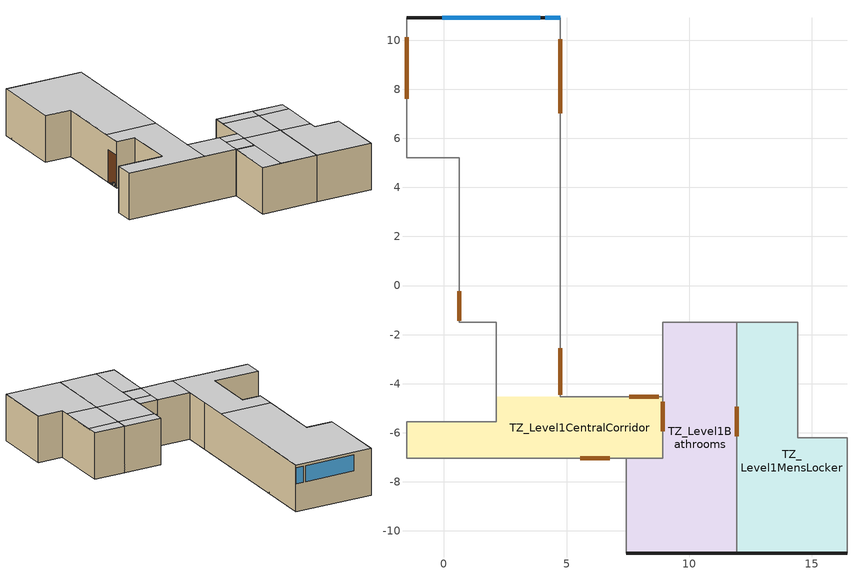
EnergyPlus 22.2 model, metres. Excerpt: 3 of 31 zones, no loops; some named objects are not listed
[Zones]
TZ_Level1Bathrooms
 floor ground (ExtSlabCarpet 4in ClimateZone 1-8): 11.93,-1.5 11.93,-10.92 7.43,-10.92 7.43,-7.04 8.93,-7.04 8.93,-1.5 z0
 wall ground (ExtSlabCarpet 4in ClimateZone 1-8): 7.43,-10.92 11.93,-10.92 z0:3.66
 wall to TZ_Level1SideCorridor (Interior Wall): 11.93,-1.5 8.93,-1.5 8.93,-4.54 z0:3.66
 wall to TZ_Level1MensLocker (Interior Wall): 11.93,-10.92 11.93,-6.21 11.93,-1.5 z0:3.66
 wall to TZ_Level1CentralCorridor (Interior Wall): 8.93,-4.54 8.93,-7.04 7.43,-7.04 z0:3.66
 wall to TZ_Level1WomensLocker (Interior Wall): 7.43,-7.04 7.43,-10.92 z0:3.66
 door inside (Interior Door): 11.93,-6.15 11.93,-4.95 z0.03:2.53; 8.93,-4.73 8.93,-5.93 z0.06:2.56
 ceiling to TZ_Level2SideCorridor (Interior Ceiling): 11.93,-2.41 11.93,-1.5 8.93,-1.5 8.93,-2.41 z3.66
 ceiling to TZ_Level2SecurityAndStorage (Insulated Interior Floor Reversed): 8.93,-10.92 8.93,-7.04 7.43,-7.04 7.43,-10.92 z3.66
 ceiling to TZ_Level2Bathrooms (Interior Ceiling): 11.93,-5.54 11.93,-2.41 8.93,-2.41 8.93,-5.54 z3.66
 ceiling to TZ_Level2MedicalArea (Insulated Interior Floor Reversed): 11.93,-10.92 11.93,-5.54 8.93,-5.54 8.93,-10.92 z3.66
TZ_Level1CentralCorridor
 floor ground (ExtSlabCarpet 4in ClimateZone 1-8): 8.93,-4.54 8.93,-7.04 -1.5,-7.04 -1.5,-5.54 2.13,-5.54 2.13,-4.54 z0
 wall outside (ExtWall High Efficiency): 4.75,10.92 -1.5,10.92 z0:3.66
 wall to TZ_CentralStairwell (Interior Wall): 0.63,5.21 0.63,-1.5 / 0.63,5.21 -1.5,5.21 z0:3.66
 wall to TZ_Gymn (ExtWall High Efficiency Reversed): -1.5,10.92 -1.5,5.21 / -1.5,-5.54 -1.5,-7.04 z0:3.66
 wall to TZ_Level1WomensLocker (Interior Wall): -1.5,-7.04 7.43,-7.04 z0:3.66
 wall to TZ_Level1SideCorridor (Interior Wall): 8.93,-4.54 7.43,-4.54 z0:3.66
 wall to TZ_Level1Storage (Interior Wall): 0.63,-1.5 2.13,-1.5 2.13,-5.54 -1.5,-5.54 z0:3.66
 wall to TZ_Level1Cafeteria (Interior Wall): 4.75,-2.41 4.75,10.92 z0:3.66
 wall to TZ_Elevator (Interior Wall): 7.43,-4.54 4.75,-4.54 4.75,-2.41 z0:3.66
 window (ExtWindow HighEfficiency): 4.74,10.92 4.14,10.92 / 3.94,10.92 -0.06,10.92 z2.21:3.46
 door inside (Interior Door): 0.63,-0.24 0.63,-1.44 z0.05:2.55; 5.57,-7.04 6.77,-7.04 / 4.75,-4.45 4.75,-2.55 z0.06:2.56; 8.75,-4.54 7.55,-4.54 z0.04:2.54; 4.75,7.03 4.75,10.03 z0.04:3.04
 door inside (High Eff Exterior Door Reversed): -1.5,10.11 -1.5,7.61 z0.1:2.6
 ceiling to TZ_Level2Lobby (Interior Ceiling): 4.75,-7.04 4.75,0 0.63,0 0.63,-1.5 2.13,-1.5 2.13,-5.54 -1.5,-5.54 -1.5,-7.04 z3.66
 ceiling to TZ_Level2SecurityAndStorage (Insulated Interior Floor Reversed): 7.43,-7.04 8.93,-7.04 8.93,-5.54 7.43,-5.54 z3.66; 4.75,-7.04 7.43,-7.04 7.43,-4.54 4.75,-4.54 z3.66
 ceiling to TZ_Level2_TeenReq_ClassRoom_OfficeSpace (Interior Ceiling): 4.75,0 4.75,10.92 -1.5,10.92 -1.5,5.21 0.63,5.21 0.63,0 z3.66
 ceiling to TZ_Level2Bathrooms (Interior Ceiling): 8.93,-5.54 8.93,-4.54 7.43,-4.54 7.43,-5.54 z3.66
 roof outside (Cool Roof With High Insulation ExtRoof): 4.75,-4.54 4.75,10.92 -1.5,10.92 -1.5,5.21 0.63,5.21 0.63,-1.5 2.13,-1.5 2.13,-4.54 z0
TZ_Level1MensLocker
 floor ground (ExtSlabCarpet 4in ClimateZone 1-8): 14.43,-1.5 14.43,-6.21 16.43,-6.21 16.43,-10.92 11.93,-10.92 11.93,-1.5 z0
 wall ground (ExtSlabCarpet 4in ClimateZone 1-8): 11.93,-10.92 16.43,-10.92 z0:3.66
 wall to TZ_Level1_EQ (Interior Wall): 16.43,-10.92 16.43,-6.21 z0:3.66
 wall to TZ_Level1FoodStorage (ExtWall High Efficiency Reversed): 16.43,-6.21 14.43,-6.21 14.43,-1.5 z0:3.66
 wall to TZ_Level1SideCorridor (Interior Wall): 14.43,-1.5 11.93,-1.5 z0:3.66
 ceiling to TZ_Level2SideCorridor (Interior Ceiling): 14.43,-2.41 14.43,-1.5 11.93,-1.5 11.93,-2.41 z3.66
 ceiling to TZ_Level2Bathrooms (Interior Ceiling): 14.43,-5.54 14.43,-2.41 11.93,-2.41 11.93,-5.54 z3.66
 ceiling to TZ_Level2MedicalArea (Insulated Interior Floor Reversed): 16.43,-10.92 16.43,-6.21 14.43,-6.21 14.43,-5.54 11.93,-5.54 11.93,-10.92 z3.66
[Building]
Hau_ula_Resilience_Center_Detailed: North Axis {deg}=180
[Site:GroundTemperature:Undisturbed:KusudaAchenbach]
Vertical Bore Field Ground Temps: 0.8, 920, 2551.09, 22, 3.2, 8
[Site:Location]
MCB.Hawaii-Kaneohe.Bay.MCAS.Oahu: Latitude {deg}=21.45; Longitude {deg}=-157.77; Time Zone {hr}=-10; Elevation {m}=7.3
[SizingPeriod:DesignDay] Month=8; Day of Month=21; Day Type=SummerDesignDay; Daily Dry-Bulb Temperature Range {deltaC}=6.5; Dry-Bulb Temperature Range Modifier Type=DefaultMultipliers; Barometric Pressure {Pa}=101301; Wind Speed {m/s}=7; Wind Direction {deg}=60; Rain Indicator=No; Snow Indicator=No; Daylight Saving Time Indicator=No; Solar Model Indicator=ASHRAETau; ASHRAE Clear Sky Optical Depth for Beam Irradiance (taub)=0.368; ASHRAE Clear Sky Optical Depth for Diffuse Irradiance (taud)=2.593; Begin Environment Reset Mode=FullResetAtBeginEnvironment
Name | Maximum Dry-Bulb Temperature {C} | Humidity Condition Type | Wetbulb or DewPoint at Maximum Dry-Bulb {C} | Enthalpy at Maximum Dry-Bulb {J/kg}
Honolulu Intl AP Ann Clg .4% Condns DB=>MWB | 32 | Wetbulb | 23.4
Honolulu Intl AP Ann Clg .4% Condns DP=>MDB | 27.3 | Dewpoint | 24.1
Honolulu Intl AP Ann Clg .4% Condns Enth=>MDB | 29.2 | Enthalpy |  | 76700
Honolulu Intl AP Ann Clg .4% Condns WB=>MDB | 29.2 | Wetbulb | 25.2
[Material]
Name | Roughness | Thickness {m} | Conductivity {W/m-K} | Density {kg/m3} | Specific Heat {J/kg-K} | Thermal Absorptance | Solar Absorptance | Visible Absorptance
1/2IN Gypsum | Smooth | 0.0127 | 0.16 | 784.9 | 830 | 0.9 | 0.4 | 0.4
1IN Stucco | Smooth | 0.0253 | 0.6918 | 1858 | 837 | 0.9 | 0.92 | 0.92
8IN Concrete HW | MediumRough | 0.2033 | 1.7296 | 2243 | 837 | 0.9 | 0.65 | 0.65
Cool Roof Membrane | VeryRough | 0.0095 | 0.16 | 1121.29 | 1460 | 0.7 | 0.45 | 0.7
F08 Metal surface | Smooth | 0.0008 | 45.28 | 7824 | 500 | 0.9 | 0.7 | 0.7
F16 Acoustic tile | MediumSmooth | 0.0191 | 0.06 | 368 | 590 | 0.9 | 0.3 | 0.3
G01a 19mm gypsum board | MediumSmooth | 0.019 | 0.16 | 800 | 1090 | 0.9 | 0.4 | 0.4
G05 25mm wood | MediumSmooth | 0.0254 | 0.15 | 608 | 1630 | 0.9 | 0.5 | 0.5
I01 25mm insulation board | MediumRough | 0.0254 | 0.03 | 43 | 1210 | 0.9 | 0.6 | 0.6
M11 100mm lightweight concrete | MediumRough | 0.1016 | 0.53 | 1280 | 840 | 0.9 | 0.5 | 0.5
MAT-CC05 4 HW CONCRETE | Rough | 0.1016 | 1.311 | 2240 | 836.8 | 0.9 | 0.85 | 0.85
Metal Decking | MediumSmooth | 0.0015 | 45.006 | 7680 | 418.4 | 0.9 | 0.6 | 0.6
Roof Insulation [18]; Roof Insulation [18] 1 | MediumRough | 0.1693 | 0.049 | 265 | 836.8 | 0.9 | 0.7 | 0.7
Roof Insulation [25] | MediumRough | 0.263 | 0.049 | 265 | 836.8 | 0.9 | 0.7 | 0.7
Wall Insulation [44] | MediumRough | 0.1104 | 0.0432 | 91 | 837 | 0.9 | 0.5 | 0.5
[Material:AirGap]
Name | Thermal Resistance {m2-K/W}
F04 Wall air space resistance | 0.15
F05 Ceiling air space resistance | 0.18
[Material:NoMass]
CP02 CARPET PAD: Roughness=Smooth; Thermal Resistance {m2-K/W}=0.1; Thermal Absorptance=0.9; Solar Absorptance=0.8; Visible Absorptance=0.8
[WindowMaterial:SimpleGlazingSystem]
Nonres Window Glazing Layer: U-Factor {W/m2-K}=1; Solar Heat Gain Coefficient=0.23; Visible Transmittance=0.4
[Construction]
Cool Roof With High Insulation ExtRoof: Cool Roof Membrane, Roof Insulation [18] 1, Roof Insulation [18], Metal Decking
ExtSlabCarpet 4in ClimateZone 1-8: MAT-CC05 4 HW CONCRETE, CP02 CARPET PAD
ExtWall High Efficiency: 1IN Stucco, 8IN Concrete HW, Wall Insulation [44], 1/2IN Gypsum
ExtWall High Efficiency Reversed: 1/2IN Gypsum, Wall Insulation [44], 8IN Concrete HW, 1IN Stucco
ExtWindow HighEfficiency: Nonres Window Glazing Layer
High Eff Exterior Door Reversed: Roof Insulation [18], I01 25mm insulation board, F08 Metal surface
Insulated Interior Floor Reversed: Roof Insulation [25], M11 100mm lightweight concrete, F05 Ceiling air space resistance, F16 Acoustic tile
Interior Ceiling: M11 100mm lightweight concrete, F05 Ceiling air space resistance, F16 Acoustic tile
Interior Door: G05 25mm wood
Interior Wall: G01a 19mm gypsum board, F04 Wall air space resistance, G01a 19mm gypsum board
[Zone] Multiplier=1; Part of Total Floor Area=Yes
TZ_Level1Bathrooms; TZ_Level1CentralCorridor; TZ_Level1MensLocker
[Space]
Name | Zone | Space Type
Level1Bathrooms | TZ_Level1Bathrooms | 189.1-2009 - Office - Restroom - CZ1-3 1
Level1CentralCorridor | TZ_Level1CentralCorridor | 189.1-2009 - Office - Corridor - CZ1-3 1
Level1MensLocker | TZ_Level1MensLocker | 189.1-2009 - Office - ClosedOffice - CZ1-3 1
[SpaceList]
189.1-2009 - Office - Restroom - CZ1-3 1: Level1Bathrooms, Level2Bathrooms, Level3Bathrooms
189.1-2009 - Office - Corridor - CZ1-3 1: Level1LoadingDock, Level3CorridorOverGymn, Level1CentralCorridor, Level1SideCorridor, Level3CorridorClassroomSide, Level2SideCorridor, Level2OpenAreaByFreight
189.1-2009 - Office - ClosedOffice - CZ1-3 1: Level1WomensLocker, Level2MedicalArea, Level1MensLocker
[Lights] Schedule=Office Bldg Light; Design Level Calculation Method=Watts/Area; Watts per Zone Floor Area {W/m2}=3
Name | Zone or ZoneList or Space or SpaceList
189.1-2009 - Office - Restroom - CZ1-3 Lights 1 | 189.1-2009 - Office - Restroom - CZ1-3 1
189.1-2009 - Office - Corridor - CZ1-3 Lights 1 | 189.1-2009 - Office - Corridor - CZ1-3 1
189.1-2009 - Office - ClosedOffice - CZ1-3 Lights 1 | 189.1-2009 - Office - ClosedOffice - CZ1-3 1
[ZoneInfiltration:DesignFlowRate] Schedule=Office Infil Quarter On; Design Flow Rate Calculation Method=Flow/ExteriorArea; Flow Rate per Exterior Surface Area {m3/s-m2}=0.00030226
Name | Zone or ZoneList or Space or SpaceList
189.1-2009 - Office - Restroom - CZ1-3 Infiltration 1 | 189.1-2009 - Office - Restroom - CZ1-3 1
189.1-2009 - Office - Corridor - CZ1-3 Infiltration 1 | 189.1-2009 - Office - Corridor - CZ1-3 1
189.1-2009 - Office - ClosedOffice - CZ1-3 Infiltration 1 | 189.1-2009 - Office - ClosedOffice - CZ1-3 1
[People] Number of People Calculation Method=People/Area; Fraction Radiant=0.3; Activity Level Schedule=Office Activity
Name | Zone or ZoneList or Space or SpaceList | Number of People Schedule | People per Floor Area {person/m2}
189.1-2009 - Office - Restroom - CZ1-3 People 1 | 189.1-2009 - Office - Restroom - CZ1-3 1 | Office Misc Occ | 0.0269098
189.1-2009 - Office - Corridor - CZ1-3 People 1 | 189.1-2009 - Office - Corridor - CZ1-3 1 | Office Work Occ | 0.00269098
189.1-2009 - Office - ClosedOffice - CZ1-3 People 1 | 189.1-2009 - Office - ClosedOffice - CZ1-3 1 | Office Work Occ | 0.0127821
[ElectricEquipment] Schedule=Office Bldg Equip; Design Level Calculation Method=Watts/Area
Name | Zone or ZoneList or Space or SpaceList | Watts per Zone Floor Area {W/m2}
189.1-2009 - Office - Restroom - CZ1-3 Electric Equipment 1 | 189.1-2009 - Office - Restroom - CZ1-3 1 | 0.753474
189.1-2009 - Office - Corridor - CZ1-3 Electric Equipment 1 | 189.1-2009 - Office - Corridor - CZ1-3 1 | 1.72223
189.1-2009 - Office - ClosedOffice - CZ1-3 Electric Equipment 1 | 189.1-2009 - Office - ClosedOffice - CZ1-3 1 | 6.8889
[GroundHeatExchanger:System]
Vertical Bore Field: Design Flow Rate {m3/s}=0.0088; Undisturbed Ground Temperature Model Type=Site:GroundTemperature:Undisturbed:KusudaAchenbach; Undisturbed Ground Temperature Model=Vertical Bore Field Ground Temps; Ground Thermal Conductivity {W/m-K}=0.8; Ground Thermal Heat Capacity {J/m3-K}=2347000; GHE:Vertical:ResponseFactors Object=Vertical Bore Field Response Factors
[GroundHeatExchanger:Vertical:Properties]
Vertical Bore Field Properties: Depth of Top of Borehole {m}=1; Borehole Length {m}=80; Borehole Diameter {m}=0.127016; Grout Thermal Conductivity {W/m-K}=0.7; Grout Thermal Heat Capacity {J/m3-K}=3900000; Pipe Thermal Conductivity {W/m-K}=0.391312; Pipe Thermal Heat Capacity {J/m3-K}=1770000; Pipe Outer Diameter {m}=0.0266667; Pipe Thickness {m}=0.00241285; U-Tube Distance {m}=0.0253977
[GroundHeatExchanger:ResponseFactors]
Vertical Bore Field Response Factors: GHE:Vertical:Properties Object=Vertical Bore Field Properties; Number of Boreholes=214; G-Function Reference Ratio=0.0005; g-Function Ln(T/Ts) Value 1=-15.2996; g-Function g Value 1=-0.348322; g-Function Ln(T/Ts) Value 2=-14.201; g-Function g Value 2=0.022208; g-Function Ln(T/Ts) Value 3=-13.2202; g-Function g Value 3=0.412345; g-Function Ln(T/Ts) Value 4=-12.2086; g-Function g Value 4=0.867498; g-Function Ln(T/Ts) Value 5=-11.1888; g-Function g Value 5=1.357839; g-Function Ln(T/Ts) Value 6=-10.1816; g-Function g Value 6=1.852024; g-Function Ln(T/Ts) Value 7=-9.1815; g-Function g Value 7=2.345656; g-Function Ln(T/Ts) Value 8=-8.6809; g-Function g Value 8=2.593958; g-Function Ln(T/Ts) Value 9=-8.5; g-Function g Value 9=2.679; g-Function Ln(T/Ts) Value 10=-7.8; g-Function g Value 10=3.023; g-Function Ln(T/Ts) Value 11=-7.2; g-Function g Value 11=3.32; g-Function Ln(T/Ts) Value 12=-6.5; g-Function g Value 12=3.681; g-Function Ln(T/Ts) Value 13=-5.9; g-Function g Value 13=4.071; g-Function Ln(T/Ts) Value 14=-5.2; g-Function g Value 14=4.828; g-Function Ln(T/Ts) Value 15=-4.5; g-Function g Value 15=6.253; g-Function Ln(T/Ts) Value 16=-3.963; g-Function g Value 16=7.894; g-Function Ln(T/Ts) Value 17=-3.27; g-Function g Value 17=11.82; g-Function Ln(T/Ts) Value 18=-2.864; g-Function g Value 18=15.117; g-Function Ln(T/Ts) Value 19=-2.577; g-Function g Value 19=18.006; g-Function Ln(T/Ts) Value 20=-2.171; g-Function g Value 20=22.887; g-Function Ln(T/Ts) Value 21=-1.884; g-Function g Value 21=26.924; g-Function Ln(T/Ts) Value 22=-1.191; g-Function g Value 22=38.004; g-Function Ln(T/Ts) Value 23=-0.497; g-Function g Value 23=49.919; g-Function Ln(T/Ts) Value 24=-0.274; g-Function g Value 24=53.407; g-Function Ln(T/Ts) Value 25=-0.051; g-Function g Value 25=56.632; g-Function Ln(T/Ts) Value 26=0.196; g-Function g Value 26=59.825; g-Function Ln(T/Ts) Value 27=0.419; g-Function g Value 27=62.349; g-Function Ln(T/Ts) Value 28=0.642; g-Function g Value 28=64.524; g-Function Ln(T/Ts) Value 29=0.873; g-Function g Value 29=66.412; g-Function Ln(T/Ts) Value 30=1.112; g-Function g Value 30=67.993; g-Function Ln(T/Ts) Value 31=1.335; g-Function g Value 31=69.162; g-Function Ln(T/Ts) Value 32=1.679; g-Function g Value 32=70.476; g-Function Ln(T/Ts) Value 33=2.028; g-Function g Value 33=71.361; g-Function Ln(T/Ts) Value 34=2.275; g-Function g Value 34=71.79; g-Function Ln(T/Ts) Value 35=3.003; g-Function g Value 35=72.511
[Exterior:Lights]
Exterior Lights 1: Schedule=ExteriorLightsOnOff; Design Level {W}=200
[Schedule:Day:Interval]
Office Bldg Light Rule 1 Day Schedule: No, 24:00, 0.05
Office Bldg Light Default Schedule: No, 05:00, 0.05, 07:00, 0.1, 08:00, 0.3, 17:00, 0.9, 18:00, 0.7, 20:00, 0.5, 22:00, 0.3, 23:00, 0.1, 24:00, 0.05
Office Bldg Light Rule 2 Day Schedule: No, 06:00, 0.05, 08:00, 0.1, 14:00, 0.5, 17:00, 0.15, 24:00, 0.05
Office Bldg Light Summer Design Day; Office Bldg Equip Summer Design Day; Office Infil Quarter On Rule 1 Day Schedule: No, 24:00, 1
Office Bldg Light Winter Design Day; Office Bldg Occ Rule 1 Day Schedule; Office Bldg Occ Winter Design Day; Office Bldg Equip Winter Design Day; Office Bldg Occ Rule 1 Day Schedule 1; Office Bldg Occ Winter Design Day 1: No, 24:00, 0
Office Bldg Occ Default Schedule: No, 06:00, 0, 07:00, 0.1, 08:00, 0.2, 12:00, 0.85, 13:00, 0.5, 17:00, 0.85, 18:00, 0.7, 20:00, 0.4, 22:00, 0.1, 24:00, 0.05
Office Bldg Occ Rule 2 Day Schedule: No, 06:00, 0, 08:00, 0.1, 14:00, 0.4, 17:00, 0.1, 24:00, 0
Office Bldg Occ Summer Design Day; Office Bldg Occ Summer Design Day 1: No, 06:00, 0, 22:00, 1, 24:00, 0.05
Office Activity Default Schedule; Office Activity Summer Design Day; Office Activity Winter Design Day: No, 24:00, 132
Office Bldg Equip Rule 1 Day Schedule: No, 24:00, 0.3
Office Bldg Equip Default Schedule: No, 08:00, 0.4, 12:00, 0.9, 13:00, 0.8, 17:00, 0.9, 18:00, 0.8, 20:00, 0.6, 22:00, 0.5, 24:00, 0.4
Office Bldg Equip Rule 2 Day Schedule: No, 06:00, 0.3, 08:00, 0.4, 14:00, 0.5, 17:00, 0.35, 24:00, 0.3
Office Bldg Occ Default Schedule 1: No, 06:00, 0, 07:00, 0.1, 08:00, 0.2, 20:00, 0.4, 22:00, 0.1, 24:00, 0.05
Office Bldg Occ Rule 2 Day Schedule 1: No, 06:00, 0, 08:00, 0.1, 14:00, 0.25, 17:00, 0.1, 24:00, 0
Office Infil Quarter On Default Schedule; Office Infil Quarter On Summer Design Day: No, 06:00, 1, 22:00, 0.25, 24:00, 1
Office Infil Quarter On Rule 2 Day Schedule; Office Infil Quarter On Winter Design Day: No, 06:00, 1, 18:00, 0.25, 24:00, 1
Schedule Day 4: No, 07:00, 1, 21:00, 0, 24:00, 1
[Schedule:Week:Daily]
Office Bldg Light Week Rule - Jan1-Dec31: Office Bldg Light Rule 1 Day Schedule, Office Bldg Light Default Schedule, Office Bldg Light Default Schedule, Office Bldg Light Default Schedule, Office Bldg Light Default Schedule, Office Bldg Light Default Schedule, Office Bldg Light Rule 2 Day Schedule, Office Bldg Light Default Schedule, Office Bldg Light Summer Design Day, Office Bldg Light Winter Design Day, Office Bldg Light Default Schedule, Office Bldg Light Default Schedule
Office Work Occ Week Rule - Jan1-Dec31: Office Bldg Occ Rule 1 Day Schedule, Office Bldg Occ Default Schedule, Office Bldg Occ Default Schedule, Office Bldg Occ Default Schedule, Office Bldg Occ Default Schedule, Office Bldg Occ Default Schedule, Office Bldg Occ Rule 2 Day Schedule, Office Bldg Occ Default Schedule, Office Bldg Occ Summer Design Day, Office Bldg Occ Winter Design Day, Office Bldg Occ Default Schedule, Office Bldg Occ Default Schedule
Office Activity Week Rule - Jan1-Dec31: Office Activity Default Schedule, Office Activity Default Schedule, Office Activity Default Schedule, Office Activity Default Schedule, Office Activity Default Schedule, Office Activity Default Schedule, Office Activity Default Schedule, Office Activity Default Schedule, Office Activity Summer Design Day, Office Activity Winter Design Day, Office Activity Default Schedule, Office Activity Default Schedule
Office Bldg Equip Week Rule - Jan1-Dec31: Office Bldg Equip Rule 1 Day Schedule, Office Bldg Equip Default Schedule, Office Bldg Equip Default Schedule, Office Bldg Equip Default Schedule, Office Bldg Equip Default Schedule, Office Bldg Equip Default Schedule, Office Bldg Equip Rule 2 Day Schedule, Office Bldg Equip Default Schedule, Office Bldg Equip Summer Design Day, Office Bldg Equip Winter Design Day, Office Bldg Equip Default Schedule, Office Bldg Equip Default Schedule
Office Misc Occ Week Rule - Jan1-Dec31: Office Bldg Occ Rule 1 Day Schedule 1, Office Bldg Occ Default Schedule 1, Office Bldg Occ Default Schedule 1, Office Bldg Occ Default Schedule 1, Office Bldg Occ Default Schedule 1, Office Bldg Occ Default Schedule 1, Office Bldg Occ Rule 2 Day Schedule 1, Office Bldg Occ Default Schedule 1, Office Bldg Occ Summer Design Day 1, Office Bldg Occ Winter Design Day 1, Office Bldg Occ Default Schedule 1, Office Bldg Occ Default Schedule 1
ExteriorLightsOnOff Week Rule - Jan1-Dec31: Schedule Day 4, Schedule Day 4, Schedule Day 4, Schedule Day 4, Schedule Day 4, Schedule Day 4, Schedule Day 4, Schedule Day 4, Schedule Day 4, Schedule Day 4, Schedule Day 4, Schedule Day 4
Office Infil Quarter On Week Rule - Jan1-Dec31: Office Infil Quarter On Rule 1 Day Schedule, Office Infil Quarter On Default Schedule, Office Infil Quarter On Default Schedule, Office Infil Quarter On Default Schedule, Office Infil Quarter On Default Schedule, Office Infil Quarter On Default Schedule, Office Infil Quarter On Rule 2 Day Schedule, Office Infil Quarter On Default Schedule, Office Infil Quarter On Summer Design Day, Office Infil Quarter On Winter Design Day, Office Infil Quarter On Default Schedule, Office Infil Quarter On Default Schedule
[Schedule:Year]
Office Bldg Light: Office Bldg Light Week Rule - Jan1-Dec31, 1, 1, 12, 31
Office Work Occ: Office Work Occ Week Rule - Jan1-Dec31, 1, 1, 12, 31
Office Activity: Office Activity Week Rule - Jan1-Dec31, 1, 1, 12, 31
Office Bldg Equip: Office Bldg Equip Week Rule - Jan1-Dec31, 1, 1, 12, 31
Office Misc Occ: Office Misc Occ Week Rule - Jan1-Dec31, 1, 1, 12, 31
ExteriorLightsOnOff: ExteriorLightsOnOff Week Rule - Jan1-Dec31, 1, 1, 12, 31
Office Infil Quarter On: Office Infil Quarter On Week Rule - Jan1-Dec31, 1, 1, 12, 31
